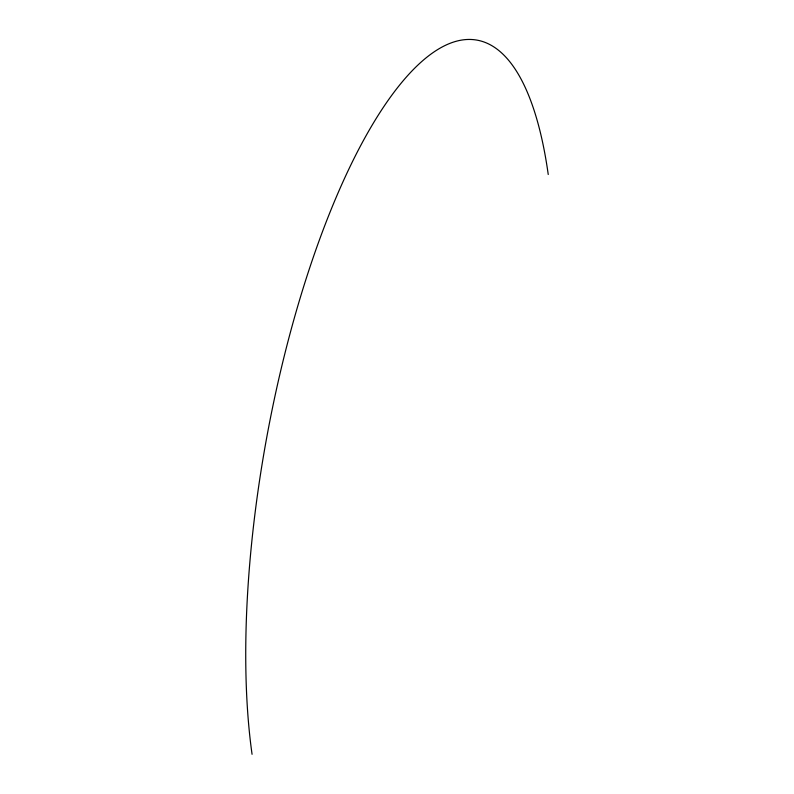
<?xml version="1.0" encoding="UTF-8"?>
<svg xmlns="http://www.w3.org/2000/svg" width="794" height="794" viewBox="0 0 794 794"><rect width="100%" height="100%" fill="white"/><g stroke="black" fill="none" stroke-linecap="round" stroke-linejoin="round"><path stroke-width="1.19" d="M252.065 754.3A431.202 136.092 -79.7 0 1 356.476 153.639A431.202 136.092 -79.7 0 1 548.237 174.501"/></g></svg>
